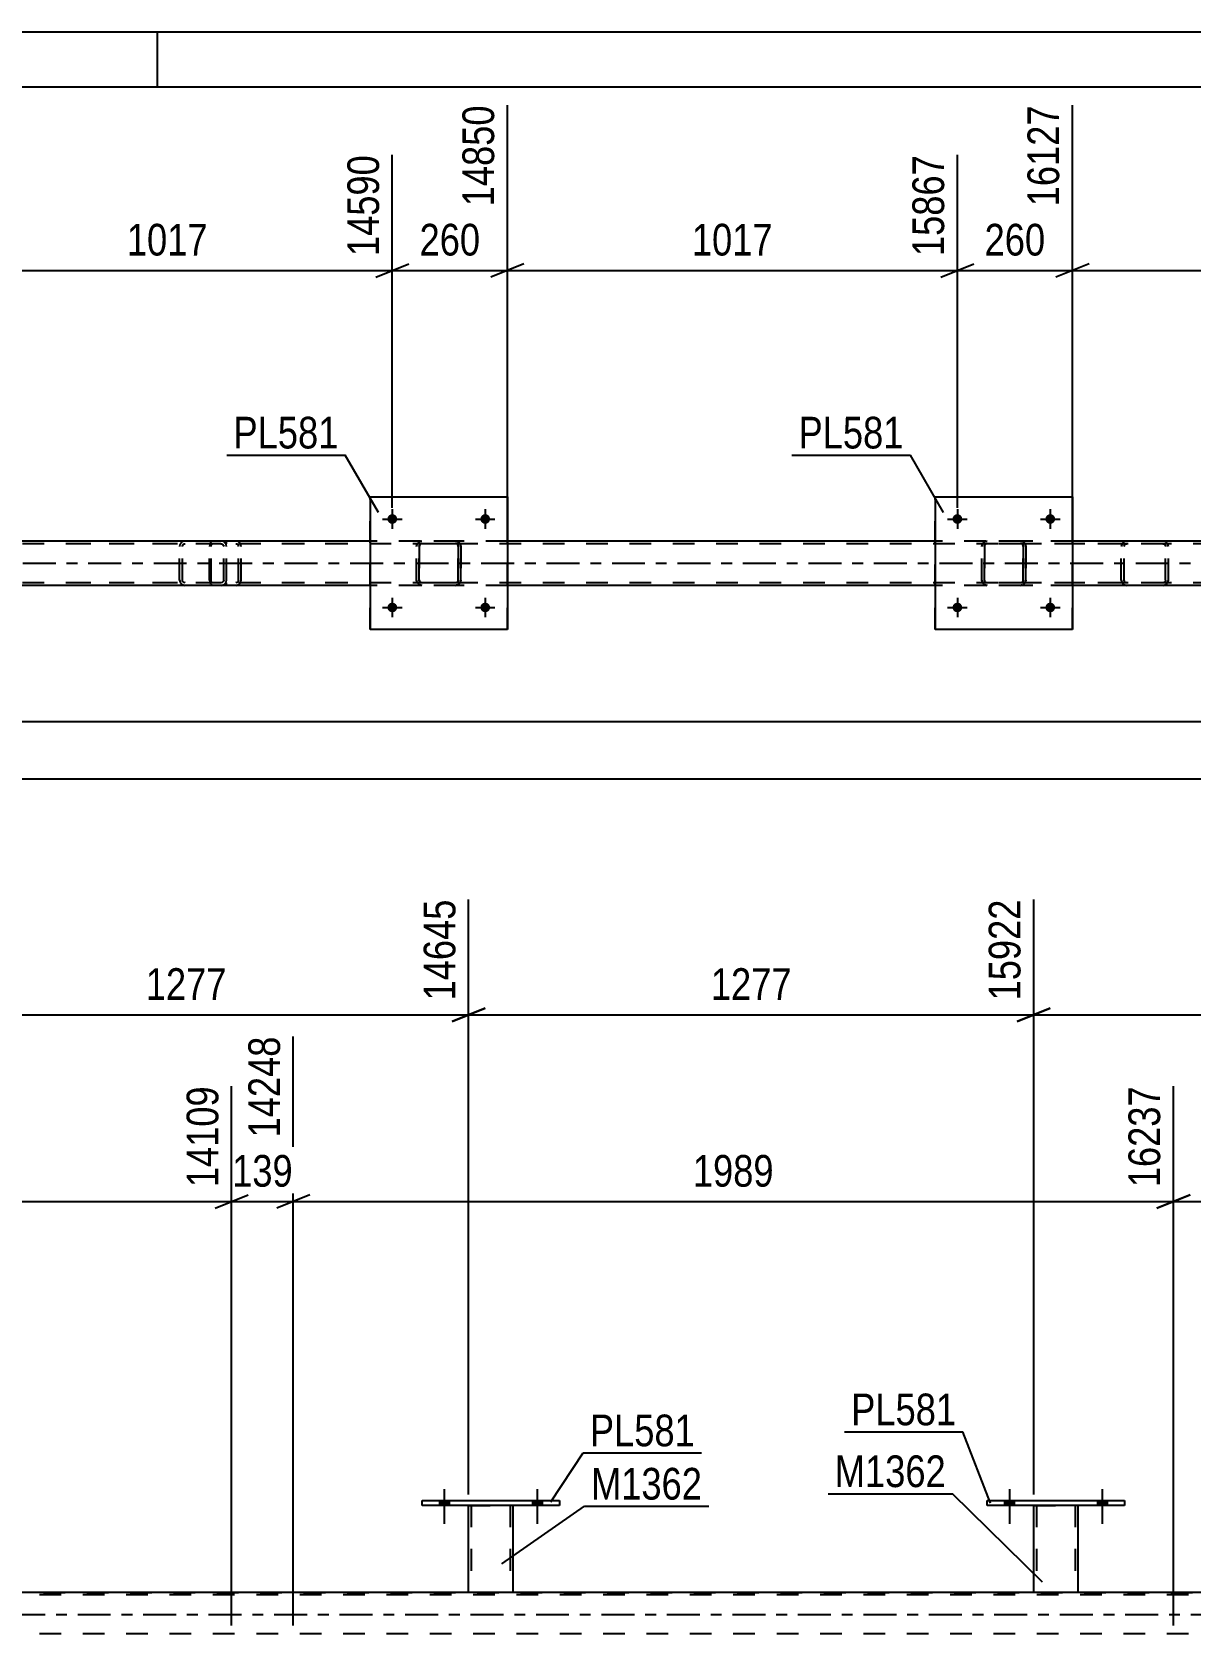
# Model space of a CAD drawing. Header units: millimetres. Extents: x 0 to 841, y 0 to 594.
# Drawn here: x 619.7 to 724.4, y 449.1 to 594 of the extents above; entities that cross this region are included whole.
import ezdxf

# ---------------------------------------------------------------- set-up
doc = ezdxf.new("R2010")
doc.units = ezdxf.units.MM
doc.linetypes.add('DXK_LINE_DOT2', pattern=[3.9198, 1.9599, -1.9599])
doc.linetypes.add('DXK_LINE_DOT3', pattern=[5.9187, 2.979, -0.9799, 0.9799, -0.9799])
doc.styles.add('Arial Narrow', font='ARIALN.TTF', dxfattribs={"height": 0.2})

# ---------------------------------------------------------------- blocks, each defined once
blk = doc.blocks.new('Unknown-247343265-1137')
at = {"color": 5, "linetype": 'Continuous'}
for p, q in [((841, 594), (0, 594)), ((631, 589), (631, 594)), ((836, 589), (5, 589))]:
    blk.add_line(p, q, dxfattribs=at)
blk = doc.blocks.new('Part-247343265-34375 - 2302')
at = {"color": 7, "linetype": 'DXK_LINE_DOT2'}
for p, q in [((721.89, 547.96), (706.9, 547.96)), ((721.89, 547.72), (706.9, 547.72)), ((718.18, 547.65), (718.14, 547.48)), ((718.18, 547.66), (718.18, 547.65)), ((718.42, 547.57), (718.47, 547.65)), ((718.65, 547.96), (718.46, 547.92)), ((718.47, 547.65), (718.55, 547.7)), ((718.55, 547.7), (718.65, 547.72)), ((722.08, 547.92), (721.89, 547.96)), ((721.89, 547.72), (721.99, 547.7)), ((721.99, 547.7), (722.07, 547.65)), ((722.07, 547.65), (722.12, 547.57)), ((722.36, 547.65), (722.36, 547.66)), ((722.4, 547.48), (722.36, 547.65)), ((718.14, 544.44), (718.14, 547.48)), ((718.4, 547.48), (718.42, 547.57)), ((718.4, 544.44), (718.4, 547.48)), ((722.12, 547.57), (722.14, 547.48)), ((722.14, 544.44), (722.14, 547.48)), ((722.4, 544.44), (722.4, 547.48)), ((721.89, 544.2), (706.9, 544.2)), ((721.89, 543.96), (706.9, 543.96)), ((718.14, 544.44), (718.18, 544.26)), ((718.42, 544.35), (718.4, 544.44)), ((718.47, 544.27), (718.42, 544.35)), ((718.46, 544), (718.65, 543.96)), ((718.55, 544.22), (718.47, 544.27)), ((718.65, 544.2), (718.55, 544.22)), ((721.99, 544.22), (721.89, 544.2)), ((721.89, 543.96), (722.08, 544)), ((722.07, 544.27), (721.99, 544.22)), ((722.12, 544.35), (722.07, 544.27)), ((722.14, 544.44), (722.12, 544.35)), ((722.36, 544.26), (722.4, 544.44))]:
    blk.add_line(p, q, dxfattribs=at)
for centre, start, end in [((718.63, 547.46), 110.7583, 155.68), ((721.91, 547.46), 24.32, 69.2417), ((718.63, 544.46), 204.32, 249.2417), ((721.91, 544.46), 290.7583, 335.68)]:
    blk.add_arc(centre, 0.496, start, end, dxfattribs=at)
blk = doc.blocks.new('Part-247343265-34374 - 2302')
at = {"color": 7, "linetype": 'DXK_LINE_DOT2'}
for p, q in [((636.75, 547.96), (621.76, 547.96)), ((636.75, 547.72), (621.76, 547.72)), ((633.04, 547.65), (633.01, 547.48)), ((633.05, 547.66), (633.04, 547.65)), ((633.28, 547.57), (633.34, 547.65)), ((633.52, 547.96), (633.32, 547.92)), ((633.34, 547.65), (633.42, 547.7)), ((633.42, 547.7), (633.52, 547.72)), ((636.95, 547.92), (636.75, 547.96)), ((636.75, 547.72), (636.85, 547.7)), ((636.85, 547.7), (636.93, 547.65)), ((636.93, 547.65), (636.99, 547.57)), ((637.23, 547.65), (637.23, 547.66)), ((637.26, 547.48), (637.23, 547.65)), ((633.01, 544.44), (633.01, 547.48)), ((633.26, 547.48), (633.28, 547.57)), ((633.26, 544.44), (633.26, 547.48)), ((636.99, 547.57), (637.01, 547.48)), ((637.01, 544.44), (637.01, 547.48)), ((637.26, 544.44), (637.26, 547.48)), ((636.75, 544.2), (621.76, 544.2)), ((636.75, 543.96), (621.76, 543.96)), ((633.01, 544.44), (633.05, 544.26)), ((633.28, 544.35), (633.26, 544.44)), ((633.34, 544.27), (633.28, 544.35)), ((633.32, 544), (633.52, 543.96)), ((633.42, 544.22), (633.34, 544.27)), ((633.52, 544.2), (633.42, 544.22)), ((636.85, 544.22), (636.75, 544.2)), ((636.75, 543.96), (636.95, 544)), ((636.93, 544.27), (636.85, 544.22)), ((636.99, 544.35), (636.93, 544.27)), ((637.01, 544.44), (636.99, 544.35)), ((637.23, 544.26), (637.26, 544.44))]:
    blk.add_line(p, q, dxfattribs=at)
for centre, start, end in [((633.5, 547.46), 110.7583, 155.68), ((636.77, 547.46), 24.32, 69.2417), ((633.5, 544.46), 204.32, 249.2417), ((636.77, 544.46), 290.7583, 335.68)]:
    blk.add_arc(centre, 0.496, start, end, dxfattribs=at)
blk = doc.blocks.new('Bolt-247343265-34507 - 2302')
at = {"linetype": 'Continuous'}
for points in [[(652.68, 541.96, -1), (651.8, 541.96, -1)], [(661.08, 541.96, -1), (660.2, 541.96, -1)]]:
    blk.add_hatch(color=1, dxfattribs=at).paths.add_polyline_path(points)
at = {"color": 1, "linetype": 'Continuous'}
for p, q in [((651.36, 541.96), (653.12, 541.96)), ((652.24, 542.84), (652.24, 541.08)), ((659.76, 541.96), (661.52, 541.96)), ((660.64, 542.84), (660.64, 541.08))]:
    blk.add_line(p, q, dxfattribs=at)
blk = doc.blocks.new('Bolt-247343265-34508 - 2302')
at = {"linetype": 'Continuous'}
for points in [[(652.68, 549.96, -1), (651.8, 549.96, -1)], [(661.08, 549.96, -1), (660.2, 549.96, -1)]]:
    blk.add_hatch(color=1, dxfattribs=at).paths.add_polyline_path(points)
at = {"color": 1, "linetype": 'Continuous'}
for p, q in [((652.24, 550.84), (652.24, 549.08)), ((660.64, 550.84), (660.64, 549.08)), ((651.36, 549.96), (653.12, 549.96)), ((659.76, 549.96), (661.52, 549.96))]:
    blk.add_line(p, q, dxfattribs=at)
blk = doc.blocks.new('Bolt-247343265-34509 - 2302')
at = {"linetype": 'Continuous'}
for points in [[(703.76, 541.96, -1), (702.88, 541.96, -1)], [(712.16, 541.96, -1), (711.28, 541.96, -1)]]:
    blk.add_hatch(color=1, dxfattribs=at).paths.add_polyline_path(points)
at = {"color": 1, "linetype": 'Continuous'}
for p, q in [((702.44, 541.96), (704.2, 541.96)), ((703.32, 542.84), (703.32, 541.08)), ((710.84, 541.96), (712.6, 541.96)), ((711.72, 542.84), (711.72, 541.08))]:
    blk.add_line(p, q, dxfattribs=at)
blk = doc.blocks.new('Part-247343265-34383 - 2302')
at = {"color": 7, "linetype": 'DXK_LINE_DOT2'}
for p, q in [((635.74, 547.66), (635.72, 547.48)), ((635.8, 547.82), (635.74, 547.66)), ((635.88, 547.92), (635.8, 547.82)), ((635.86, 547.57), (635.89, 547.65)), ((635.99, 547.96), (635.88, 547.92)), ((635.89, 547.65), (635.94, 547.7)), ((635.94, 547.7), (635.99, 547.72)), ((648.14, 547.96), (635.99, 547.96)), ((648.14, 547.72), (635.99, 547.72)), ((637.26, 547.72), (637.26, 547.96)), ((638.27, 547.92), (638.08, 547.96)), ((638.08, 547.72), (638.18, 547.7)), ((638.18, 547.7), (638.26, 547.65)), ((638.26, 547.65), (638.31, 547.57)), ((638.55, 547.65), (638.54, 547.66)), ((638.58, 547.48), (638.55, 547.65)), ((635.72, 544.44), (635.72, 547.48)), ((635.85, 547.48), (635.86, 547.57)), ((635.85, 544.44), (635.85, 547.48)), ((638.31, 547.57), (638.33, 547.48)), ((638.33, 544.44), (638.33, 547.48)), ((638.58, 544.44), (638.58, 547.48)), ((635.72, 544.44), (635.74, 544.26)), ((635.74, 544.26), (635.8, 544.1)), ((635.8, 544.1), (635.88, 544)), ((635.86, 544.35), (635.85, 544.44)), ((635.89, 544.27), (635.86, 544.35)), ((635.88, 544), (635.99, 543.96)), ((635.94, 544.22), (635.89, 544.27)), ((635.99, 544.2), (635.94, 544.22)), ((648.14, 544.2), (635.99, 544.2)), ((648.14, 543.96), (635.99, 543.96)), ((637.26, 543.96), (637.26, 544.2)), ((638.18, 544.22), (638.08, 544.2)), ((638.08, 543.96), (638.27, 544)), ((638.26, 544.27), (638.18, 544.22)), ((638.31, 544.35), (638.26, 544.27)), ((638.33, 544.44), (638.31, 544.35)), ((638.54, 544.26), (638.58, 544.44))]:
    blk.add_line(p, q, dxfattribs=at)
for centre, start, end in [((638.09, 547.47), 23.8494, 68.8059), ((638.09, 544.46), 291.1941, 336.1506)]:
    blk.add_arc(centre, 0.492, start, end, dxfattribs=at)
blk = doc.blocks.new('Part-247343265-34466 - 2302')
at = {"color": 7, "linetype": 'DXK_LINE_DOT2'}
for p, q in [((654.44, 547.48), (654.47, 547.66)), ((654.47, 547.66), (654.44, 547.48)), ((654.7, 547.57), (654.75, 547.65)), ((654.75, 547.65), (654.7, 547.57)), ((654.73, 547.92), (654.92, 547.96)), ((654.92, 547.96), (654.73, 547.92)), ((654.83, 547.7), (654.75, 547.65)), ((654.92, 547.72), (654.83, 547.7)), ((657.96, 547.96), (654.92, 547.96)), ((657.96, 547.72), (654.92, 547.72)), ((657.96, 547.96), (658.14, 547.92)), ((658.14, 547.92), (657.96, 547.96)), ((658.05, 547.7), (657.96, 547.72)), ((658.05, 547.7), (658.13, 547.65)), ((658.13, 547.65), (658.18, 547.57)), ((658.18, 547.57), (658.13, 547.65)), ((658.4, 547.66), (658.44, 547.48)), ((658.44, 547.48), (658.4, 547.66)), ((654.44, 544.44), (654.44, 547.48)), ((654.44, 547.48), (654.44, 547.48)), ((654.44, 544.44), (654.44, 547.48)), ((654.68, 547.48), (654.7, 547.57)), ((654.7, 547.57), (654.68, 547.48)), ((654.68, 544.44), (654.68, 547.48)), ((654.68, 547.48), (654.68, 547.48)), ((654.68, 547.48), (654.68, 544.44)), ((658.18, 547.57), (658.2, 547.48)), ((658.2, 547.48), (658.18, 547.57)), ((658.2, 544.44), (658.2, 547.48)), ((658.2, 547.48), (658.2, 547.48)), ((658.2, 547.48), (658.2, 544.44)), ((658.44, 544.44), (658.44, 547.48)), ((658.44, 547.48), (658.44, 547.48)), ((658.44, 547.48), (658.44, 544.44)), ((654.44, 544.44), (654.44, 544.44)), ((654.47, 544.26), (654.44, 544.44)), ((654.44, 544.44), (654.47, 544.26)), ((654.68, 544.44), (654.68, 544.44)), ((654.7, 544.35), (654.68, 544.44)), ((654.68, 544.44), (654.7, 544.35)), ((654.75, 544.27), (654.7, 544.35)), ((654.7, 544.35), (654.75, 544.27)), ((654.92, 543.96), (654.73, 544)), ((654.73, 544), (654.92, 543.96)), ((654.83, 544.22), (654.75, 544.27)), ((654.92, 544.2), (654.83, 544.22)), ((657.96, 544.2), (654.92, 544.2)), ((657.96, 543.96), (654.92, 543.96)), ((658.05, 544.22), (657.96, 544.2)), ((658.14, 544), (657.96, 543.96)), ((657.96, 543.96), (658.14, 544)), ((658.13, 544.27), (658.05, 544.22)), ((658.18, 544.35), (658.13, 544.27)), ((658.13, 544.27), (658.18, 544.35)), ((658.2, 544.44), (658.18, 544.35)), ((658.18, 544.35), (658.2, 544.44)), ((658.2, 544.44), (658.2, 544.44)), ((658.44, 544.44), (658.4, 544.26)), ((658.4, 544.26), (658.44, 544.44)), ((658.44, 544.44), (658.44, 544.44))]:
    blk.add_line(p, q, dxfattribs=at)
at = {"color": 7, "linetype": 'DXK_LINE_DOT3'}
blk.add_line((656.44, 545.96), (656.44, 545.96), dxfattribs=at)
at = {"color": 7, "linetype": 'DXK_LINE_DOT2'}
for centre, start, end in [((654.92, 547.48), 112.5, 157.5), ((654.92, 547.48), 112.5, 157.5), ((657.96, 547.48), 22.5, 67.5), ((657.96, 547.48), 22.5, 67.5), ((654.92, 544.44), 202.5, 247.5), ((654.92, 544.44), 202.5, 247.5), ((657.96, 544.44), 292.5, 337.5), ((657.96, 544.44), 292.5, 337.5)]:
    blk.add_arc(centre, 0.48, start, end, dxfattribs=at)
blk = doc.blocks.new('Part-247343265-34467 - 2302')
at = {"color": 2, "linetype": 'Continuous'}
for p, q in [((650.24, 551.96), (650.24, 539.96)), ((650.24, 551.96), (662.64, 551.96)), ((662.64, 551.96), (662.64, 539.96)), ((662.64, 539.96), (650.24, 539.96))]:
    blk.add_line(p, q, dxfattribs=at)
at = {"color": 7, "linetype": 'DXK_LINE_DOT2'}
for p, q in [((650.24, 539.96), (650.24, 551.96)), ((662.64, 539.96), (662.64, 551.96))]:
    blk.add_line(p, q, dxfattribs=at)
blk = doc.blocks.new('Part-247343265-34468 - 2302')
at = {"color": 7, "linetype": 'DXK_LINE_DOT2'}
for p, q in [((705.52, 547.48), (705.55, 547.66)), ((705.55, 547.66), (705.52, 547.48)), ((705.78, 547.57), (705.83, 547.65)), ((705.83, 547.65), (705.78, 547.57)), ((705.81, 547.92), (706, 547.96)), ((706, 547.96), (705.81, 547.92)), ((705.91, 547.7), (705.83, 547.65)), ((706, 547.72), (705.91, 547.7)), ((709.04, 547.96), (706, 547.96)), ((709.04, 547.72), (706, 547.72)), ((709.04, 547.96), (709.22, 547.92)), ((709.22, 547.92), (709.04, 547.96)), ((709.13, 547.7), (709.04, 547.72)), ((709.13, 547.7), (709.21, 547.65)), ((709.21, 547.65), (709.26, 547.57)), ((709.26, 547.57), (709.21, 547.65)), ((709.48, 547.66), (709.52, 547.48)), ((709.52, 547.48), (709.48, 547.66)), ((705.52, 544.44), (705.52, 547.48)), ((705.52, 547.48), (705.52, 547.48)), ((705.52, 544.44), (705.52, 547.48)), ((705.76, 547.48), (705.78, 547.57)), ((705.78, 547.57), (705.76, 547.48)), ((705.76, 544.44), (705.76, 547.48)), ((705.76, 547.48), (705.76, 547.48)), ((705.76, 547.48), (705.76, 544.44)), ((709.26, 547.57), (709.28, 547.48)), ((709.28, 547.48), (709.26, 547.57)), ((709.28, 544.44), (709.28, 547.48)), ((709.28, 547.48), (709.28, 547.48)), ((709.28, 547.48), (709.28, 544.44)), ((709.52, 544.44), (709.52, 547.48)), ((709.52, 547.48), (709.52, 547.48)), ((709.52, 547.48), (709.52, 544.44)), ((705.52, 544.44), (705.52, 544.44)), ((705.55, 544.26), (705.52, 544.44)), ((705.52, 544.44), (705.55, 544.26)), ((705.76, 544.44), (705.76, 544.44)), ((705.78, 544.35), (705.76, 544.44)), ((705.76, 544.44), (705.78, 544.35)), ((705.83, 544.27), (705.78, 544.35)), ((705.78, 544.35), (705.83, 544.27)), ((706, 543.96), (705.81, 544)), ((705.81, 544), (706, 543.96)), ((705.91, 544.22), (705.83, 544.27)), ((706, 544.2), (705.91, 544.22)), ((709.04, 544.2), (706, 544.2)), ((709.04, 543.96), (706, 543.96)), ((709.13, 544.22), (709.04, 544.2)), ((709.22, 544), (709.04, 543.96)), ((709.04, 543.96), (709.22, 544)), ((709.21, 544.27), (709.13, 544.22)), ((709.26, 544.35), (709.21, 544.27)), ((709.21, 544.27), (709.26, 544.35)), ((709.28, 544.44), (709.26, 544.35)), ((709.26, 544.35), (709.28, 544.44)), ((709.28, 544.44), (709.28, 544.44)), ((709.52, 544.44), (709.48, 544.26)), ((709.48, 544.26), (709.52, 544.44)), ((709.52, 544.44), (709.52, 544.44))]:
    blk.add_line(p, q, dxfattribs=at)
at = {"color": 7, "linetype": 'DXK_LINE_DOT3'}
blk.add_line((707.52, 545.96), (707.52, 545.96), dxfattribs=at)
at = {"color": 7, "linetype": 'DXK_LINE_DOT2'}
for centre, start, end in [((706, 547.48), 112.5, 157.5), ((706, 547.48), 112.5, 157.5), ((709.04, 547.48), 22.5, 67.5), ((709.04, 547.48), 22.5, 67.5), ((706, 544.44), 202.5, 247.5), ((706, 544.44), 202.5, 247.5), ((709.04, 544.44), 292.5, 337.5), ((709.04, 544.44), 292.5, 337.5)]:
    blk.add_arc(centre, 0.48, start, end, dxfattribs=at)
blk = doc.blocks.new('Part-247343265-34469 - 2302')
at = {"color": 2, "linetype": 'Continuous'}
for p, q in [((701.32, 551.96), (701.32, 539.96)), ((701.32, 551.96), (713.72, 551.96)), ((713.72, 551.96), (713.72, 539.96)), ((713.72, 539.96), (701.32, 539.96))]:
    blk.add_line(p, q, dxfattribs=at)
at = {"color": 7, "linetype": 'DXK_LINE_DOT2'}
for p, q in [((701.32, 539.96), (701.32, 551.96)), ((713.72, 539.96), (713.72, 551.96))]:
    blk.add_line(p, q, dxfattribs=at)
blk = doc.blocks.new('Part-247343265-34483 - 2302')
at = {"color": 7, "linetype": 'DXK_LINE_DOT2'}
for p, q in [((789.32, 547.72), (127.58, 547.72)), ((662.64, 547.96), (650.24, 547.96)), ((713.72, 547.96), (701.32, 547.96)), ((789.32, 544.2), (127.58, 544.2)), ((662.64, 543.96), (650.24, 543.96)), ((713.72, 543.96), (701.32, 543.96))]:
    blk.add_line(p, q, dxfattribs=at)
at = {"color": 2, "linetype": 'Continuous'}
for p, q in [((650.24, 547.96), (611.56, 547.96)), ((701.32, 547.96), (662.64, 547.96)), ((752.4, 547.96), (713.72, 547.96)), ((650.24, 543.96), (611.56, 543.96)), ((701.32, 543.96), (662.64, 543.96)), ((752.4, 543.96), (713.72, 543.96))]:
    blk.add_line(p, q, dxfattribs=at)
at = {"color": 7, "linetype": 'DXK_LINE_DOT3'}
blk.add_line((127.58, 545.96), (789.32, 545.96), dxfattribs=at)
blk = doc.blocks.new('Bolt-247343265-34510 - 2302')
at = {"linetype": 'Continuous'}
for points in [[(703.76, 549.96, -1), (702.88, 549.96, -1)], [(712.16, 549.96, -1), (711.28, 549.96, -1)]]:
    blk.add_hatch(color=1, dxfattribs=at).paths.add_polyline_path(points)
at = {"color": 1, "linetype": 'Continuous'}
for p, q in [((703.32, 550.84), (703.32, 549.08)), ((711.72, 550.84), (711.72, 549.08)), ((702.44, 549.96), (704.2, 549.96)), ((710.84, 549.96), (712.6, 549.96))]:
    blk.add_line(p, q, dxfattribs=at)
blk = doc.blocks.new('Bolt-247343265-35638 - 2635')
at = {"linetype": 'Continuous'}
for points in [[(656.5, 460.73), (657.38, 460.73), (657.38, 461.21), (656.5, 461.21)], [(664.9, 460.73), (665.78, 460.73), (665.78, 461.21), (664.9, 461.21)]]:
    blk.add_hatch(color=1, dxfattribs=at).paths.add_polyline_path(points)
at = {"color": 1, "linetype": 'Continuous'}
for p, q in [((656.94, 462.21), (656.94, 459.09)), ((665.34, 462.21), (665.34, 459.09)), ((656.5, 461.21), (656.5, 460.73)), ((657.38, 461.21), (657.38, 460.73)), ((664.9, 461.21), (664.9, 460.73)), ((665.78, 461.21), (665.78, 460.73))]:
    blk.add_line(p, q, dxfattribs=at)
blk = doc.blocks.new('Part-247343265-35614 - 2635')
at = {"color": 7, "linetype": 'DXK_LINE_DOT2'}
for p, q in [((779.1, 452.65), (73.36, 452.65)), ((150.33, 452.89), (779.1, 452.89)), ((663.14, 452.89), (659.14, 452.89)), ((714.22, 452.89), (710.22, 452.89)), ((779.1, 449.13), (73.36, 449.13))]:
    blk.add_line(p, q, dxfattribs=at)
at = {"color": 2, "linetype": 'Continuous'}
for p, q in [((659.14, 452.89), (612.06, 452.89)), ((710.22, 452.89), (663.14, 452.89)), ((761.3, 452.89), (714.22, 452.89))]:
    blk.add_line(p, q, dxfattribs=at)
at = {"color": 7, "linetype": 'DXK_LINE_DOT3'}
blk.add_line((73.36, 450.89), (779.1, 450.89), dxfattribs=at)
blk = doc.blocks.new('Part-247343265-35597 - 2635')
at = {"color": 2, "linetype": 'Continuous'}
for p, q in [((659.14, 452.89), (659.14, 460.73)), ((663.14, 460.73), (663.14, 452.89)), ((663.11, 452.89), (659.14, 452.89)), ((663.14, 452.89), (663.11, 452.89))]:
    blk.add_line(p, q, dxfattribs=at)
at = {"color": 7, "linetype": 'DXK_LINE_DOT2'}
for p, q in [((659.14, 460.73), (663.14, 460.73)), ((659.14, 460.73), (659.14, 460.73)), ((659.14, 460.73), (659.14, 460.73)), ((659.38, 460.73), (659.38, 452.89)), ((662.9, 460.73), (662.9, 452.89)), ((663.14, 460.73), (663.14, 460.73)), ((663.14, 460.73), (663.14, 460.73)), ((662.88, 452.89), (662.9, 452.89))]:
    blk.add_line(p, q, dxfattribs=at)
blk = doc.blocks.new('Part-247343265-35598 - 2635')
at = {"color": 2, "linetype": 'Continuous'}
for p, q in [((654.94, 460.73), (654.94, 461.21)), ((654.94, 461.21), (667.34, 461.21)), ((667.34, 460.73), (654.94, 460.73)), ((667.34, 461.21), (667.34, 460.73))]:
    blk.add_line(p, q, dxfattribs=at)
blk = doc.blocks.new('Part-247343265-35599 - 2635')
at = {"color": 2, "linetype": 'Continuous'}
for p, q in [((710.22, 452.89), (710.22, 460.73)), ((714.22, 460.73), (714.22, 452.89)), ((714.19, 452.89), (710.22, 452.89)), ((714.22, 452.89), (714.19, 452.89))]:
    blk.add_line(p, q, dxfattribs=at)
at = {"color": 7, "linetype": 'DXK_LINE_DOT2'}
for p, q in [((710.22, 460.73), (714.22, 460.73)), ((710.22, 460.73), (710.22, 460.73)), ((710.22, 460.73), (710.22, 460.73)), ((710.46, 460.73), (710.46, 452.89)), ((713.98, 460.73), (713.98, 452.89)), ((714.22, 460.73), (714.22, 460.73)), ((714.22, 460.73), (714.22, 460.73)), ((713.96, 452.89), (713.98, 452.89))]:
    blk.add_line(p, q, dxfattribs=at)
blk = doc.blocks.new('Part-247343265-35600 - 2635')
at = {"color": 2, "linetype": 'Continuous'}
for p, q in [((706.02, 460.73), (706.02, 461.21)), ((706.02, 461.21), (718.42, 461.21)), ((718.42, 460.73), (706.02, 460.73)), ((718.42, 461.21), (718.42, 460.73))]:
    blk.add_line(p, q, dxfattribs=at)
blk = doc.blocks.new('Bolt-247343265-35639 - 2635')
at = {"linetype": 'Continuous'}
for points in [[(656.5, 460.73), (657.38, 460.73), (657.38, 461.21), (656.5, 461.21)], [(664.9, 460.73), (665.78, 460.73), (665.78, 461.21), (664.9, 461.21)]]:
    blk.add_hatch(color=1, dxfattribs=at).paths.add_polyline_path(points)
at = {"color": 1, "linetype": 'Continuous'}
for p, q in [((656.94, 462.21), (656.94, 459.09)), ((665.34, 462.21), (665.34, 459.09)), ((656.5, 461.21), (656.5, 460.73)), ((657.38, 461.21), (657.38, 460.73)), ((664.9, 461.21), (664.9, 460.73)), ((665.78, 461.21), (665.78, 460.73))]:
    blk.add_line(p, q, dxfattribs=at)
blk = doc.blocks.new('Bolt-247343265-35640 - 2635')
at = {"linetype": 'Continuous'}
for points in [[(707.58, 460.73), (708.46, 460.73), (708.46, 461.21), (707.58, 461.21)], [(715.98, 460.73), (716.86, 460.73), (716.86, 461.21), (715.98, 461.21)]]:
    blk.add_hatch(color=1, dxfattribs=at).paths.add_polyline_path(points)
at = {"color": 1, "linetype": 'Continuous'}
for p, q in [((708.02, 462.21), (708.02, 459.09)), ((716.42, 462.21), (716.42, 459.09)), ((707.58, 461.21), (707.58, 460.73)), ((708.46, 461.21), (708.46, 460.73)), ((715.98, 461.21), (715.98, 460.73)), ((716.86, 461.21), (716.86, 460.73))]:
    blk.add_line(p, q, dxfattribs=at)
blk = doc.blocks.new('Bolt-247343265-35641 - 2635')
at = {"linetype": 'Continuous'}
for points in [[(707.58, 460.73), (708.46, 460.73), (708.46, 461.21), (707.58, 461.21)], [(715.98, 460.73), (716.86, 460.73), (716.86, 461.21), (715.98, 461.21)]]:
    blk.add_hatch(color=1, dxfattribs=at).paths.add_polyline_path(points)
at = {"color": 1, "linetype": 'Continuous'}
for p, q in [((708.02, 462.21), (708.02, 459.09)), ((716.42, 462.21), (716.42, 459.09)), ((707.58, 461.21), (707.58, 460.73)), ((708.46, 461.21), (708.46, 460.73)), ((715.98, 461.21), (715.98, 460.73)), ((716.86, 461.21), (716.86, 460.73))]:
    blk.add_line(p, q, dxfattribs=at)
blk = doc.blocks.new('StraightDimension-247343265-45027 - 2302')
at = {"color": 7, "linetype": 'Continuous'}
for p, q in [((713.72, 548.96), (713.72, 587.38)), ((754.4, 550.96), (754.4, 582.88)), ((715.22, 573.04), (712.22, 571.84)), ((713.72, 572.44), (754.4, 572.44)), ((752.9, 571.84), (755.9, 573.04))]:
    blk.add_line(p, q, dxfattribs=at)
at = {"color": 0}
blk.add_wipeout([(738.31, 573.19), (738.31, 577.39), (729.8, 577.39), (729.8, 573.19)], dxfattribs=at)
at = {"color": 3, "style": 'Arial Narrow'}
blk.add_text('1017', height=2.863, dxfattribs=at).set_placement((730.4, 573.79))
at = {"color": 0, "linetype": 'Continuous'}
blk.add_wipeout([(753.8, 583.48), (749.6, 583.48), (749.6, 573.14), (753.8, 573.14)], dxfattribs=at)
at = {"color": 3, "linetype": 'Continuous', "style": 'Arial Narrow'}
blk.add_text('17144', height=2.863, rotation=90.0002, dxfattribs=at).set_placement((753.2, 573.74))
blk = doc.blocks.new('StraightDimension-247343265-36784 - 2302')
at = {"color": 7, "linetype": 'Continuous'}
blk.add_line((118.32, 526.46), (789.96, 526.46), dxfattribs=at)
blk = doc.blocks.new('StraightDimension-247343265-36829 - 2302')
at = {"color": 7, "linetype": 'Continuous'}
blk.add_line((118.96, 531.64), (789.32, 531.64), dxfattribs=at)
blk = doc.blocks.new('StraightDimension-247343265-45028 - 2302')
at = {"color": 7, "linetype": 'Continuous'}
for p, q in [((713.72, 548.96), (713.72, 587.38)), ((703.32, 550.96), (703.32, 582.88)), ((701.82, 571.84), (704.82, 573.04)), ((703.32, 572.44), (713.72, 572.44)), ((715.22, 573.04), (712.22, 571.84))]:
    blk.add_line(p, q, dxfattribs=at)
at = {"color": 0}
blk.add_wipeout([(711.86, 573.19), (711.86, 577.39), (705.18, 577.39), (705.18, 573.19)], dxfattribs=at)
at = {"color": 3, "style": 'Arial Narrow'}
blk.add_text('260', height=2.863, dxfattribs=at).set_placement((705.78, 573.79))
at = {"color": 0, "linetype": 'Continuous'}
blk.add_wipeout([(713.12, 587.98), (708.92, 587.98), (708.92, 577.64), (713.12, 577.64)], dxfattribs=at)
at = {"color": 3, "linetype": 'Continuous', "style": 'Arial Narrow'}
blk.add_text('16127', height=2.863, rotation=90.0002, dxfattribs=at).set_placement((712.52, 578.24))
blk = doc.blocks.new('StraightDimension-247343265-45029 - 2302')
at = {"color": 7, "linetype": 'Continuous'}
for p, q in [((662.64, 548.96), (662.64, 587.38)), ((703.32, 550.96), (703.32, 582.88)), ((664.14, 573.04), (661.14, 571.84)), ((662.64, 572.44), (703.32, 572.44)), ((701.82, 571.84), (704.82, 573.04))]:
    blk.add_line(p, q, dxfattribs=at)
at = {"color": 0}
blk.add_wipeout([(687.23, 573.19), (687.23, 577.39), (678.72, 577.39), (678.72, 573.19)], dxfattribs=at)
at = {"color": 3, "style": 'Arial Narrow'}
blk.add_text('1017', height=2.863, dxfattribs=at).set_placement((679.32, 573.79))
at = {"color": 0, "linetype": 'Continuous'}
blk.add_wipeout([(702.72, 583.48), (698.52, 583.48), (698.52, 573.14), (702.72, 573.14)], dxfattribs=at)
at = {"color": 3, "linetype": 'Continuous', "style": 'Arial Narrow'}
blk.add_text('15867', height=2.863, rotation=90.0002, dxfattribs=at).set_placement((702.12, 573.74))
blk = doc.blocks.new('StraightDimension-247343265-45030 - 2302')
at = {"color": 7, "linetype": 'Continuous'}
for p, q in [((662.64, 548.96), (662.64, 587.38)), ((652.24, 550.96), (652.24, 582.88)), ((650.74, 571.84), (653.74, 573.04)), ((652.24, 572.44), (662.64, 572.44)), ((664.14, 573.04), (661.14, 571.84))]:
    blk.add_line(p, q, dxfattribs=at)
at = {"color": 0}
blk.add_wipeout([(660.78, 573.19), (660.78, 577.39), (654.1, 577.39), (654.1, 573.19)], dxfattribs=at)
at = {"color": 3, "style": 'Arial Narrow'}
blk.add_text('260', height=2.863, dxfattribs=at).set_placement((654.7, 573.79))
at = {"color": 0, "linetype": 'Continuous'}
blk.add_wipeout([(662.04, 587.98), (657.84, 587.98), (657.84, 577.64), (662.04, 577.64)], dxfattribs=at)
at = {"color": 3, "linetype": 'Continuous', "style": 'Arial Narrow'}
blk.add_text('14850', height=2.863, rotation=90.0002, dxfattribs=at).set_placement((661.44, 578.24))
blk = doc.blocks.new('StraightDimension-247343265-45031 - 2302')
at = {"color": 7, "linetype": 'Continuous'}
for p, q in [((611.56, 548.96), (611.56, 587.38)), ((652.24, 550.96), (652.24, 582.88)), ((613.06, 573.04), (610.06, 571.84)), ((611.56, 572.44), (652.24, 572.44)), ((650.74, 571.84), (653.74, 573.04))]:
    blk.add_line(p, q, dxfattribs=at)
at = {"color": 0}
blk.add_wipeout([(636.15, 573.19), (636.15, 577.39), (627.64, 577.39), (627.64, 573.19)], dxfattribs=at)
at = {"color": 3, "style": 'Arial Narrow'}
blk.add_text('1017', height=2.863, dxfattribs=at).set_placement((628.24, 573.79))
at = {"color": 0, "linetype": 'Continuous'}
blk.add_wipeout([(651.64, 583.48), (647.44, 583.48), (647.44, 573.14), (651.64, 573.14)], dxfattribs=at)
at = {"color": 3, "linetype": 'Continuous', "style": 'Arial Narrow'}
blk.add_text('14590', height=2.863, rotation=90.0002, dxfattribs=at).set_placement((651.04, 573.74))
blk = doc.blocks.new('StraightDimension-247343265-46073 - 2635')
at = {"color": 7, "linetype": 'Continuous'}
for p, q in [((710.22, 461.73), (710.22, 515.56)), ((761.3, 461.73), (761.3, 515.56)), ((711.72, 505.72), (708.72, 504.52)), ((759.8, 504.52), (762.8, 505.72)), ((710.22, 505.12), (761.3, 505.12))]:
    blk.add_line(p, q, dxfattribs=at)
at = {"color": 0}
blk.add_wipeout([(740.02, 505.87), (740.02, 510.07), (731.51, 510.07), (731.51, 505.87)], dxfattribs=at)
at = {"color": 3, "style": 'Arial Narrow'}
blk.add_text('1277', height=2.863, dxfattribs=at).set_placement((732.11, 506.47))
at = {"color": 0, "linetype": 'Continuous'}
blk.add_wipeout([(760.7, 516.16), (756.5, 516.16), (756.5, 505.82), (760.7, 505.82)], dxfattribs=at)
at = {"color": 3, "linetype": 'Continuous', "style": 'Arial Narrow'}
blk.add_text('17199', height=2.863, rotation=90.0002, dxfattribs=at).set_placement((760.1, 506.42))
blk = doc.blocks.new('StraightDimension-247343265-46074 - 2635')
at = {"color": 7, "linetype": 'Continuous'}
for p, q in [((659.14, 461.73), (659.14, 515.56)), ((710.22, 461.73), (710.22, 515.56)), ((660.64, 505.72), (657.64, 504.52)), ((708.72, 504.52), (711.72, 505.72)), ((659.14, 505.12), (710.22, 505.12))]:
    blk.add_line(p, q, dxfattribs=at)
at = {"color": 0}
blk.add_wipeout([(688.94, 505.87), (688.94, 510.07), (680.43, 510.07), (680.43, 505.87)], dxfattribs=at)
at = {"color": 3, "style": 'Arial Narrow'}
blk.add_text('1277', height=2.863, dxfattribs=at).set_placement((681.03, 506.47))
at = {"color": 0, "linetype": 'Continuous'}
blk.add_wipeout([(709.62, 516.16), (705.42, 516.16), (705.42, 505.82), (709.62, 505.82)], dxfattribs=at)
at = {"color": 3, "linetype": 'Continuous', "style": 'Arial Narrow'}
blk.add_text('15922', height=2.863, rotation=90.0002, dxfattribs=at).set_placement((709.02, 506.42))
blk = doc.blocks.new('StraightDimension-247343265-46075 - 2635')
at = {"color": 7, "linetype": 'Continuous'}
for p, q in [((608.06, 461.73), (608.06, 515.56)), ((659.14, 461.73), (659.14, 515.56)), ((609.56, 505.72), (606.56, 504.52)), ((657.64, 504.52), (660.64, 505.72)), ((608.06, 505.12), (659.14, 505.12))]:
    blk.add_line(p, q, dxfattribs=at)
at = {"color": 0}
blk.add_wipeout([(637.86, 505.87), (637.86, 510.07), (629.35, 510.07), (629.35, 505.87)], dxfattribs=at)
at = {"color": 3, "style": 'Arial Narrow'}
blk.add_text('1277', height=2.863, dxfattribs=at).set_placement((629.95, 506.47))
at = {"color": 0, "linetype": 'Continuous'}
blk.add_wipeout([(658.54, 516.16), (654.34, 516.16), (654.34, 505.82), (658.54, 505.82)], dxfattribs=at)
at = {"color": 3, "linetype": 'Continuous', "style": 'Arial Narrow'}
blk.add_text('14645', height=2.863, rotation=90.0002, dxfattribs=at).set_placement((657.94, 506.42))
blk = doc.blocks.new('StraightDimension-247343265-46247 - 2635')
at = {"color": 7, "linetype": 'Continuous'}
for p, q in [((722.85, 449.89), (722.85, 498.67)), ((789.32, 453.89), (789.32, 498.67)), ((724.35, 488.83), (721.35, 487.63)), ((722.85, 488.23), (789.32, 488.23)), ((787.82, 487.63), (790.82, 488.83))]:
    blk.add_line(p, q, dxfattribs=at)
at = {"color": 0}
blk.add_wipeout([(760.34, 488.98), (760.34, 493.18), (751.83, 493.18), (751.83, 488.98)], dxfattribs=at)
at = {"color": 3, "style": 'Arial Narrow'}
blk.add_text('1780', height=2.863, dxfattribs=at).set_placement((752.43, 489.58))
at = {"color": 0, "linetype": 'Continuous'}
blk.add_wipeout([(788.72, 499.27), (784.52, 499.27), (784.52, 488.93), (788.72, 488.93)], dxfattribs=at)
at = {"color": 3, "linetype": 'Continuous', "style": 'Arial Narrow'}
blk.add_text('18017', height=2.863, rotation=90.0002, dxfattribs=at).set_placement((788.12, 489.53))
blk = doc.blocks.new('StraightDimension-247343265-46248 - 2635')
at = {"color": 7, "linetype": 'Continuous'}
for p, q in [((643.29, 449.89), (643.29, 503.17)), ((722.85, 449.89), (722.85, 498.67)), ((644.79, 488.83), (641.79, 487.63)), ((643.29, 488.23), (722.85, 488.23)), ((721.35, 487.63), (724.35, 488.83))]:
    blk.add_line(p, q, dxfattribs=at)
at = {"color": 0}
blk.add_wipeout([(687.32, 488.98), (687.32, 493.18), (678.81, 493.18), (678.81, 488.98)], dxfattribs=at)
at = {"color": 3, "style": 'Arial Narrow'}
blk.add_text('1989', height=2.863, dxfattribs=at).set_placement((679.41, 489.58))
at = {"color": 0, "linetype": 'Continuous'}
blk.add_wipeout([(722.25, 499.27), (718.05, 499.27), (718.05, 488.93), (722.25, 488.93)], dxfattribs=at)
at = {"color": 3, "linetype": 'Continuous', "style": 'Arial Narrow'}
blk.add_text('16237', height=2.863, rotation=90.0002, dxfattribs=at).set_placement((721.65, 489.53))
blk = doc.blocks.new('StraightDimension-247343265-46249 - 2635')
at = {"color": 7, "linetype": 'Continuous'}
for p, q in [((643.29, 449.89), (643.29, 503.17)), ((637.71, 449.89), (637.71, 498.67)), ((636.21, 487.63), (639.21, 488.83)), ((637.71, 488.23), (643.29, 488.23)), ((644.79, 488.83), (641.79, 487.63))]:
    blk.add_line(p, q, dxfattribs=at)
at = {"color": 0}
blk.add_wipeout([(643.84, 488.98), (643.84, 493.18), (637.16, 493.18), (637.16, 488.98)], dxfattribs=at)
at = {"color": 3, "style": 'Arial Narrow'}
blk.add_text('139', height=2.863, dxfattribs=at).set_placement((637.76, 489.58))
at = {"color": 0, "linetype": 'Continuous'}
blk.add_wipeout([(642.69, 503.77), (638.49, 503.77), (638.49, 493.43), (642.69, 493.43)], dxfattribs=at)
at = {"color": 3, "linetype": 'Continuous', "style": 'Arial Narrow'}
blk.add_text('14248', height=2.863, rotation=90.0002, dxfattribs=at).set_placement((642.09, 494.03))
blk = doc.blocks.new('StraightDimension-247343265-46250 - 2635')
at = {"color": 7, "linetype": 'Continuous'}
for p, q in [((558.15, 449.89), (558.15, 503.17)), ((637.71, 449.89), (637.71, 498.67)), ((559.65, 488.83), (556.65, 487.63)), ((558.15, 488.23), (637.71, 488.23)), ((636.21, 487.63), (639.21, 488.83))]:
    blk.add_line(p, q, dxfattribs=at)
at = {"color": 0}
blk.add_wipeout([(602.19, 488.98), (602.19, 493.18), (593.68, 493.18), (593.68, 488.98)], dxfattribs=at)
at = {"color": 3, "style": 'Arial Narrow'}
blk.add_text('1989', height=2.863, dxfattribs=at).set_placement((594.28, 489.58))
at = {"color": 0, "linetype": 'Continuous'}
blk.add_wipeout([(637.11, 499.27), (632.91, 499.27), (632.91, 488.93), (637.11, 488.93)], dxfattribs=at)
at = {"color": 3, "linetype": 'Continuous', "style": 'Arial Narrow'}
blk.add_text('14109', height=2.863, rotation=90.0002, dxfattribs=at).set_placement((636.51, 489.53))
blk = doc.blocks.new('Mark-247343265-45787 - 2302')
at = {"color": 0}
blk.add_wipeout([(647.39, 556.34), (647.39, 559.34), (637.88, 559.34), (637.88, 556.34)], dxfattribs=at)
blk.add_wipeout([(647.39, 556.34), (647.39, 559.34), (637.88, 559.34), (637.88, 556.34)], dxfattribs=at)
at = {"color": 30, "linetype": 'Continuous'}
for p in [(637.28, 555.74), (650.99, 550.54)]:
    blk.add_line(p, (647.99, 555.74), dxfattribs=at)
at = {"color": 3, "style": 'Arial Narrow'}
blk.add_text('PL581', height=2.863, dxfattribs=at).set_placement((637.88, 556.34))
blk = doc.blocks.new('Mark-247343265-45790 - 2302')
at = {"color": 0}
blk.add_wipeout([(698.47, 556.34), (698.47, 559.34), (688.96, 559.34), (688.96, 556.34)], dxfattribs=at)
blk.add_wipeout([(698.47, 556.34), (698.47, 559.34), (688.96, 559.34), (688.96, 556.34)], dxfattribs=at)
at = {"color": 30, "linetype": 'Continuous'}
for p in [(688.36, 555.74), (702.07, 550.54)]:
    blk.add_line(p, (699.07, 555.74), dxfattribs=at)
at = {"color": 3, "style": 'Arial Narrow'}
blk.add_text('PL581', height=2.863, dxfattribs=at).set_placement((688.96, 556.34))
blk = doc.blocks.new('Mark-247343265-46719 - 2635')
at = {"color": 0}
blk.add_wipeout([(680.25, 461.28), (680.25, 464.28), (670.2, 464.28), (670.2, 461.28)], dxfattribs=at)
blk.add_wipeout([(680.25, 461.28), (680.25, 464.28), (670.2, 464.28), (670.2, 461.28)], dxfattribs=at)
at = {"color": 30, "linetype": 'Continuous'}
for p, q in [((662.15, 455.46), (669.6, 460.68)), ((669.6, 460.68), (680.85, 460.68))]:
    blk.add_line(p, q, dxfattribs=at)
at = {"color": 3, "style": 'Arial Narrow'}
blk.add_text('M1362', height=2.863, dxfattribs=at).set_placement((670.2, 461.28))
blk = doc.blocks.new('Mark-247343265-46725 - 2635')
at = {"color": 0}
blk.add_wipeout([(702.29, 462.41), (702.29, 465.41), (692.24, 465.41), (692.24, 462.41)], dxfattribs=at)
blk.add_wipeout([(702.29, 462.41), (702.29, 465.41), (692.24, 465.41), (692.24, 462.41)], dxfattribs=at)
at = {"color": 30, "linetype": 'Continuous'}
for p in [(691.64, 461.81), (711.03, 453.8)]:
    blk.add_line(p, (702.89, 461.81), dxfattribs=at)
at = {"color": 3, "style": 'Arial Narrow'}
blk.add_text('M1362', height=2.863, dxfattribs=at).set_placement((692.24, 462.41))
blk = doc.blocks.new('Mark-247343265-46722 - 2635')
at = {"color": 0}
blk.add_wipeout([(679.6, 466.1), (679.6, 469.1), (670.1, 469.1), (670.1, 466.1)], dxfattribs=at)
blk.add_wipeout([(679.6, 466.1), (679.6, 469.1), (670.1, 469.1), (670.1, 466.1)], dxfattribs=at)
at = {"color": 30, "linetype": 'Continuous'}
for p, q in [((666.56, 461.07), (669.5, 465.5)), ((669.5, 465.5), (680.2, 465.5))]:
    blk.add_line(p, q, dxfattribs=at)
at = {"color": 3, "style": 'Arial Narrow'}
blk.add_text('PL581', height=2.863, dxfattribs=at).set_placement((670.1, 466.1))
blk = doc.blocks.new('Mark-247343265-46728 - 2635')
at = {"color": 0}
blk.add_wipeout([(703.22, 468), (703.22, 471), (693.72, 471), (693.72, 468)], dxfattribs=at)
blk.add_wipeout([(703.22, 468), (703.22, 471), (693.72, 471), (693.72, 468)], dxfattribs=at)
at = {"color": 30, "linetype": 'Continuous'}
for p in [(693.12, 467.4), (706.32, 460.97)]:
    blk.add_line(p, (703.82, 467.4), dxfattribs=at)
at = {"color": 3, "style": 'Arial Narrow'}
blk.add_text('PL581', height=2.863, dxfattribs=at).set_placement((693.72, 468))

msp = doc.modelspace()

# ---------------------------------------------------------------- block references
for name in ['Unknown-247343265-1137', 'Part-247343265-34467 - 2302', 'Bolt-247343265-34508 - 2302', 'Part-247343265-34469 - 2302', 'Bolt-247343265-34510 - 2302', 'Part-247343265-34483 - 2302', 'Part-247343265-34374 - 2302', 'Part-247343265-34383 - 2302', 'Part-247343265-34466 - 2302', 'Part-247343265-34468 - 2302', 'Part-247343265-34375 - 2302', 'Bolt-247343265-34507 - 2302', 'Bolt-247343265-34509 - 2302', 'Bolt-247343265-35638 - 2635', 'Bolt-247343265-35639 - 2635', 'Bolt-247343265-35640 - 2635', 'Bolt-247343265-35641 - 2635', 'Part-247343265-35598 - 2635', 'Part-247343265-35597 - 2635', 'Part-247343265-35600 - 2635', 'Part-247343265-35599 - 2635', 'Part-247343265-35614 - 2635']:
    msp.add_blockref(name, (0, 0))

# ---------------------------------------------------------------- next in the draw order: block references
for name in ['StraightDimension-247343265-45027 - 2302', 'StraightDimension-247343265-36784 - 2302', 'StraightDimension-247343265-46073 - 2635']:
    msp.add_blockref(name, (0, 0))

# ---------------------------------------------------------------- next in the draw order: block references
for name in ['StraightDimension-247343265-45028 - 2302', 'StraightDimension-247343265-36829 - 2302', 'StraightDimension-247343265-46074 - 2635', 'StraightDimension-247343265-46247 - 2635']:
    msp.add_blockref(name, (0, 0))

# ---------------------------------------------------------------- next in the draw order: block references
for name in ['StraightDimension-247343265-45029 - 2302', 'StraightDimension-247343265-46075 - 2635']:
    msp.add_blockref(name, (0, 0))

# ---------------------------------------------------------------- next in the draw order: block references
for name in ['StraightDimension-247343265-45030 - 2302', 'Mark-247343265-45790 - 2302', 'StraightDimension-247343265-46248 - 2635']:
    msp.add_blockref(name, (0, 0))

# ---------------------------------------------------------------- next in the draw order: block references
for name in ['StraightDimension-247343265-45031 - 2302', 'StraightDimension-247343265-46249 - 2635', 'Mark-247343265-46725 - 2635', 'Mark-247343265-46719 - 2635']:
    msp.add_blockref(name, (0, 0))

# ---------------------------------------------------------------- next in the draw order: block references
for name in ['Mark-247343265-45787 - 2302', 'StraightDimension-247343265-46250 - 2635', 'Mark-247343265-46728 - 2635', 'Mark-247343265-46722 - 2635']:
    msp.add_blockref(name, (0, 0))

doc.saveas('drawing.dxf')
